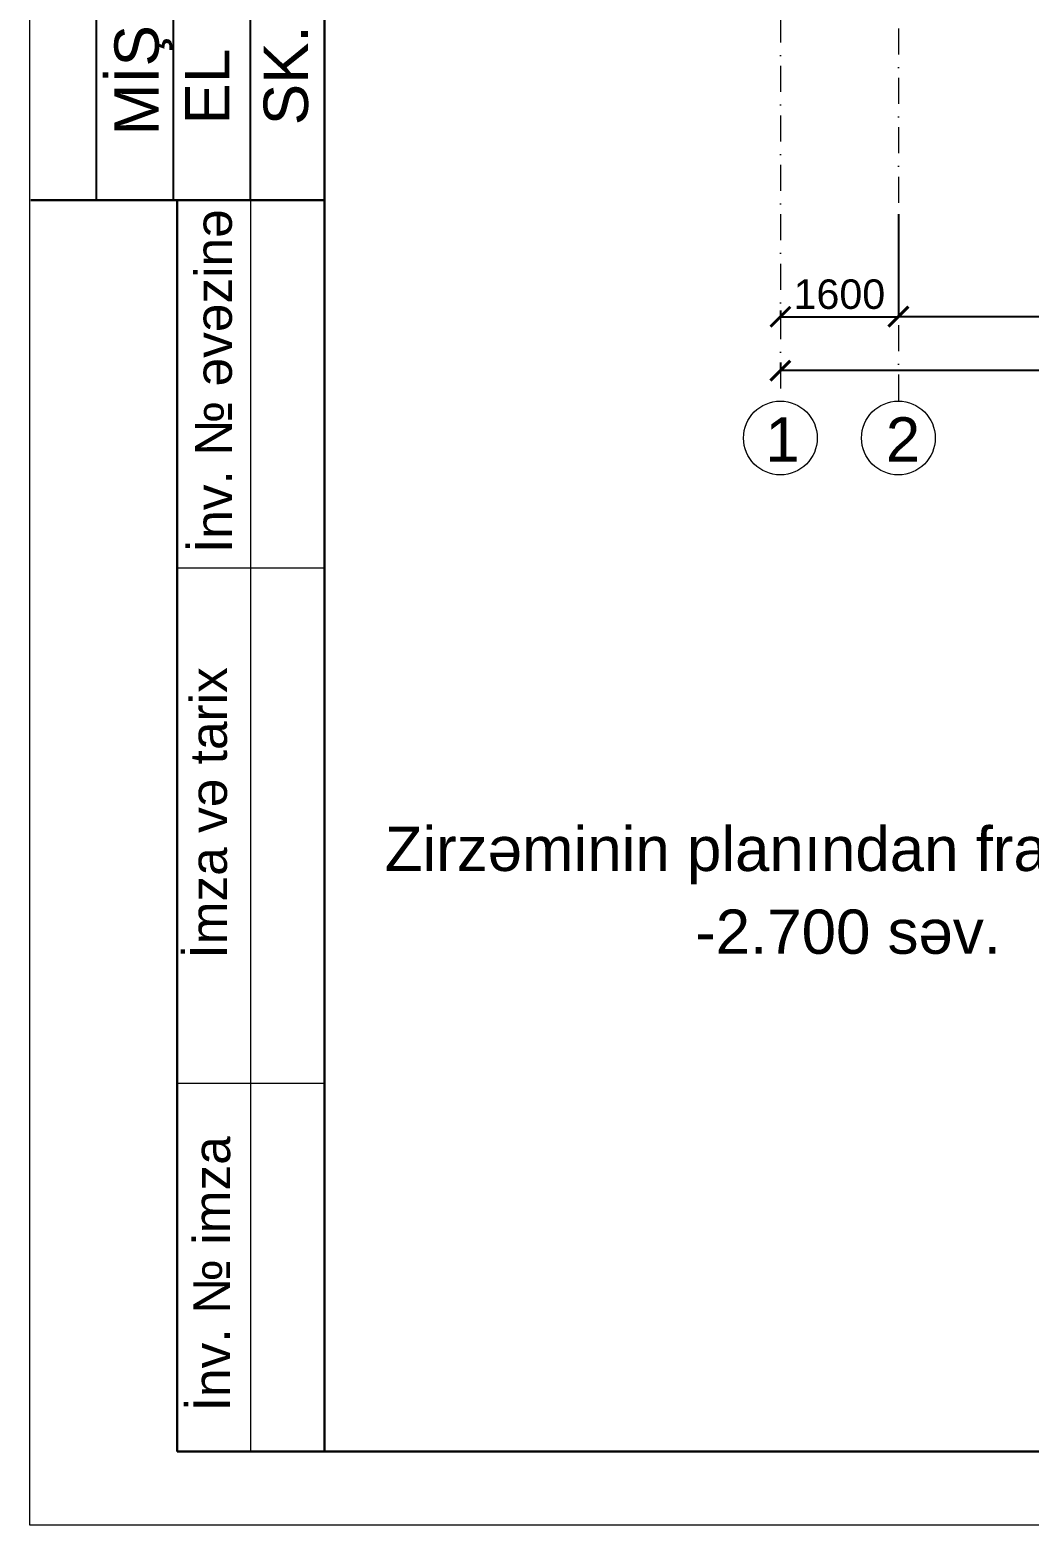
# Model space of a CAD drawing. Header units: millimetres. Extents: x 895788 to 1136524, y -21936 to 400945.
# Drawn here: x 1016496 to 1030043, y 130128 to 150401 of the extents above; entities that cross this region are included whole.
import ezdxf

# ---------------------------------------------------------------- set-up
doc = ezdxf.new("R2010")
doc.units = ezdxf.units.MM
doc.linetypes.add('Штрихпунктирная', pattern=[670.277762, 352.777767, -176.388884, 0, -141.111112])
for name, color, linetype, lineweight in [('невидимка_Ном._пера__241_Ном._пера__7', 7, 'Continuous', 60), ('оси_Ном._пера__1', 7, 'Continuous', 15), ('перегородка_Ном._пера__7', 7, 'Continuous', 60), ('перегородка_Ном._пера__7_Ном._пера__7', 7, 'Continuous', 60), ('размер_Ном._пера__1_Ном._пера__7', 7, 'Continuous', 60), ('размер_Ном._пера__241_Ном._пера__7', 7, 'Continuous', 60)]:
    doc.layers.add(name, color=color, linetype=linetype, lineweight=lineweight)
doc.styles.add('ARİAL', font='arial.ttf')
doc.styles.get("Standard").update_dxf_attribs({"font": 'arial.ttf', "height": 400})
doc.styles.add('СГЕНЕРИР_СТИЛЬ_1', font='arial.ttf')
doc.dimstyles.new('razmeri a-g', dxfattribs={"dimtxt": 400, "dimasz": 270, "dimexe": 1.25, "dimexo": 0.625, "dimgap": 100, "dimtad": 1, "dimdec": 0, "dimtxsty": 'Standard', "dimblk": 'ARCHTICK', "dimcen": 2.5, "dimadec": 0, "dimazin": 0, "dimtfac": 1, "dimtdec": 0, "dimtmove": 0, "dimatfit": 3, "dimfxl": 1, "dimarcsym": 0})

# ---------------------------------------------------------------- blocks, each defined once
blk = doc.blocks.new('_ArchTick')
at = {"color": 0, "linetype": 'ByBlock', "const_width": 0.15}
blk.add_lwpolyline([(-0.5, -0.5), (0.5, 0.5)], dxfattribs=at)
blk = doc.blocks.new('*D100')
at = {"color": 0, "lineweight": -2, "transparency": 16777216}
for p, q in [((1026671, 145889), (1026671, 145779)), ((1071871, 145781), (1026671, 145781)), ((1071871, 145889), (1071871, 145779))]:
    blk.add_line(p, q, dxfattribs=at)
at = {"layer": 'Defpoints', "color": 0, "transparency": 16777216}
for p in [(1026671, 145890), (1026671, 145781), (1071871, 145890)]:
    blk.add_point(p, dxfattribs=at)
at = {"color": 0, "lineweight": -2, "transparency": 16777216, "xscale": 270, "yscale": 270, "zscale": 270, "rotation": 180}
blk.add_blockref('_ArchTick', (1026671, 145781), dxfattribs=at)
at = {"color": 0, "lineweight": -2, "transparency": 16777216, "xscale": 270, "yscale": 270, "zscale": 270}
blk.add_blockref('_ArchTick', (1071871, 145781), dxfattribs=at)
at = {"color": 0, "transparency": 16777216, "insert": (1049271, 146085), "char_height": 400, "attachment_point": 5}
blk.add_mtext('45200', dxfattribs=at)
blk = doc.blocks.new('*D101')
at = {"color": 0, "lineweight": -2, "transparency": 16777216}
for p, q in [((1026671, 146596), (1026671, 146510)), ((1028271, 146596), (1028271, 146510)), ((1026671, 146511), (1028271, 146511))]:
    blk.add_line(p, q, dxfattribs=at)
at = {"layer": 'Defpoints', "color": 0, "transparency": 16777216}
for p in [(1026671, 146596), (1028271, 146596), (1028271, 146511)]:
    blk.add_point(p, dxfattribs=at)
at = {"color": 0, "lineweight": -2, "transparency": 16777216, "xscale": 270, "yscale": 270, "zscale": 270, "rotation": 180}
blk.add_blockref('_ArchTick', (1026671, 146511), dxfattribs=at)
at = {"color": 0, "lineweight": -2, "transparency": 16777216, "xscale": 270, "yscale": 270, "zscale": 270}
blk.add_blockref('_ArchTick', (1028271, 146511), dxfattribs=at)
at = {"color": 0, "transparency": 16777216, "insert": (1027471, 146815), "char_height": 400, "attachment_point": 5}
blk.add_mtext('1600', dxfattribs=at)
blk = doc.blocks.new('*D102')
at = {"color": 0, "lineweight": -2, "transparency": 16777216}
for p, q in [((1028271, 147903), (1028271, 146512)), ((1028271, 146514), (1034271, 146514)), ((1034271, 146513), (1034271, 146512))]:
    blk.add_line(p, q, dxfattribs=at)
at = {"layer": 'Defpoints', "color": 0, "transparency": 16777216}
for p in [(1028271, 147903), (1034271, 146514), (1034271, 146514)]:
    blk.add_point(p, dxfattribs=at)
at = {"color": 0, "lineweight": -2, "transparency": 16777216, "xscale": 270, "yscale": 270, "zscale": 270, "rotation": 180}
blk.add_blockref('_ArchTick', (1028271, 146514), dxfattribs=at)
at = {"color": 0, "lineweight": -2, "transparency": 16777216, "xscale": 270, "yscale": 270, "zscale": 270}
blk.add_blockref('_ArchTick', (1034271, 146514), dxfattribs=at)
at = {"color": 0, "transparency": 16777216, "insert": (1031271, 146818), "char_height": 400, "attachment_point": 5}
blk.add_mtext('6000', dxfattribs=at)

msp = doc.modelspace()

# ---------------------------------------------------------------- linework, layer by layer
at = {"lineweight": 30}
for p, q in [((1020488.296, 131125.902), (1020488.296, 188411.871)), ((1020488.296, 148092.129), (1016506.984, 148092.129)), ((1018492.269, 131125.902), (1018492.269, 148092.129)), ((1020488.296, 131125.902), (1018492.269, 131125.902)), ((1099331.354, 131125.902), (1020488.296, 131125.902))]:
    msp.add_line(p, q, dxfattribs=at)
at = {"lineweight": -3}
for p, q in [((1017398.439, 148092.129), (1017398.439, 161133.729)), ((1018441.767, 148092.129), (1018441.767, 161133.729)), ((1019485.096, 148092.129), (1019485.096, 161133.729))]:
    msp.add_line(p, q, dxfattribs=at)
at = {"layer": 'невидимка_Ном._пера__241_Ном._пера__7', "color": 0, "linetype": 'Continuous', "lineweight": 20}
msp.add_line((1016496.242, 130127.888), (1016496.242, 189409.884), dxfattribs=at)
at = {"layer": 'невидимка_Ном._пера__241_Ном._пера__7', "linetype": 'Continuous', "lineweight": 30}
msp.add_line((1020488.296, 148092.129), (1016506.984, 148092.129), dxfattribs=at)
at = {"layer": 'невидимка_Ном._пера__241_Ном._пера__7', "linetype": 'Continuous', "lineweight": 20}
msp.add_line((1100329.368, 130127.888), (1016496.242, 130127.888), dxfattribs=at)
at = {"layer": 'оси_Ном._пера__1', "linetype": 'Штрихпунктирная', "flags": 128}
for points in [[(1026690.619, 187453.319), (1026670.921, 150751.414), (1026670.921, 145367.48)], [(1028302.265, 187292.234), (1028270.922, 150751.414), (1028270.922, 145367.48)]]:
    msp.add_lwpolyline(points, dxfattribs=at)
at = {"layer": 'оси_Ном._пера__1', "linetype": 'Continuous'}
for centre in [(1026670.921, 144867.48), (1028270.921, 144867.48)]:
    msp.add_circle(centre, 500, dxfattribs=at)
at = {"layer": 'размер_Ном._пера__241_Ном._пера__7', "linetype": 'Continuous', "lineweight": 20}
for p, q in [((1019490.282, 131125.902), (1019490.282, 148092.129)), ((1020488.296, 143102.062), (1018492.269, 143102.062)), ((1020488.296, 136115.969), (1018492.269, 136115.969))]:
    msp.add_line(p, q, dxfattribs=at)

# ---------------------------------------------------------------- texts
at = {"style": 'ARİAL'}
for s, p in [('İŞ', (1018243.795, 149671.603)), (' EL', (1019201.7, 148884.04)), ('M', (1018243.795, 148971.143))]:
    msp.add_text(s, height=601.92, rotation=90, dxfattribs=at).set_placement(p)
at = {"color": 7, "style": 'СГЕНЕРИР_СТИЛЬ_1'}
msp.add_text('SK.', height=601.9267, rotation=90, dxfattribs=at).set_placement((1020266.859, 149108.191))
at = {"layer": 'перегородка_Ном._пера__7', "linetype": 'Continuous', "style": 'СГЕНЕРИР_СТИЛЬ_1'}
for s, p in [('Zirzəminin planından fraqment', (1021306.61, 138996.769)), ('-2.700 səv.', (1025515.322, 137874.253))]:
    msp.add_text(s, height=600, dxfattribs=at).set_placement(p)
at = {"layer": 'перегородка_Ном._пера__7_Ном._пера__7', "linetype": 'Continuous', "char_height": 600, "attachment_point": 1, "style": 'СГЕНЕРИР_СТИЛЬ_1'}
for s, insert in [('2', (1028100.683, 145148.382)), ('{\\fArial|b0|i0|c238|p38;1}', (1026465.911, 145148.382))]:
    msp.add_mtext(s, dxfattribs=dict(at, insert=insert))
at = {"layer": 'размер_Ном._пера__1_Ном._пера__7', "linetype": 'Continuous', "lineweight": 20, "char_height": 499.0067, "attachment_point": 7, "rotation": 90, "style": 'СГЕНЕРИР_СТИЛЬ_1'}
for s, insert in [('{İnv. № əvəzinə}', (1019241.482, 143307.806)), ('{İmza və tarix}', (1019175.079, 137809.014)), ('{İnv. № imza}', (1019218.273, 131670.769))]:
    msp.add_mtext(s, dxfattribs=dict(at, insert=insert))

# ---------------------------------------------------------------- dimensions: what is measured, and where the dimension line sits
for base, p1, p2, picture, middle in [((1034270.921, 146513.74), (1028270.921, 147903.423), (1034270.921, 146513.74), '*D102', (1031270.921, 146817.969)), ((1026670.921, 145780.558), (1071871.292, 145889.702), (1026670.921, 145889.702), '*D100', (1049271.107, 146084.788))]:
    dim = msp.add_linear_dim(base=base, p1=p1, p2=p2, angle=180, dimstyle='razmeri a-g')
    dim.commit()
    dim.dimension.update_dxf_attribs({"geometry": picture, "text_midpoint": middle})
dim = msp.add_linear_dim(base=(1028270.921, 146511.24), p1=(1026670.921, 146596.383), p2=(1028270.921, 146596.383), angle=180, dimstyle='razmeri a-g')
dim.commit()
dim.dimension.update_dxf_attribs({"geometry": '*D101', "text_midpoint": (1027470.921, 146511.24), "dimtype": 160})

doc.saveas('drawing.dxf')
